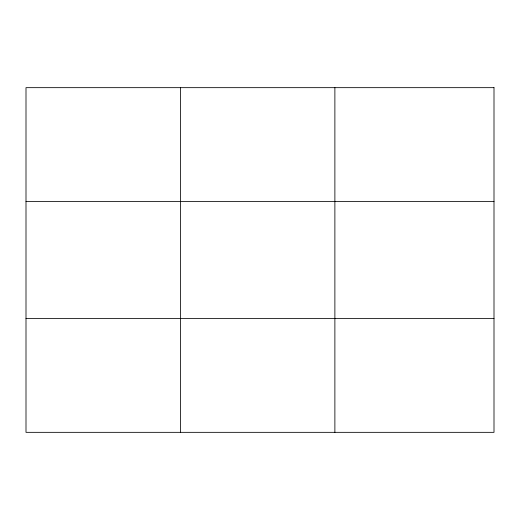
<?xml version="1.0" encoding="UTF-8"?>
<svg xmlns="http://www.w3.org/2000/svg" width="520" height="520" viewBox="0 0 520 520"><rect width="100%" height="100%" fill="white"/><g stroke="black" fill="none" stroke-linecap="round" stroke-linejoin="round"><path stroke-width="0.78" d="M180.44 87.659L180.44 432.341M334.88 87.659L334.88 432.341M26 201.403L494 201.403M26 318.597L494 318.597M494 87.659L494 432.341L26 432.341L26 87.659L494 87.659"/></g></svg>
